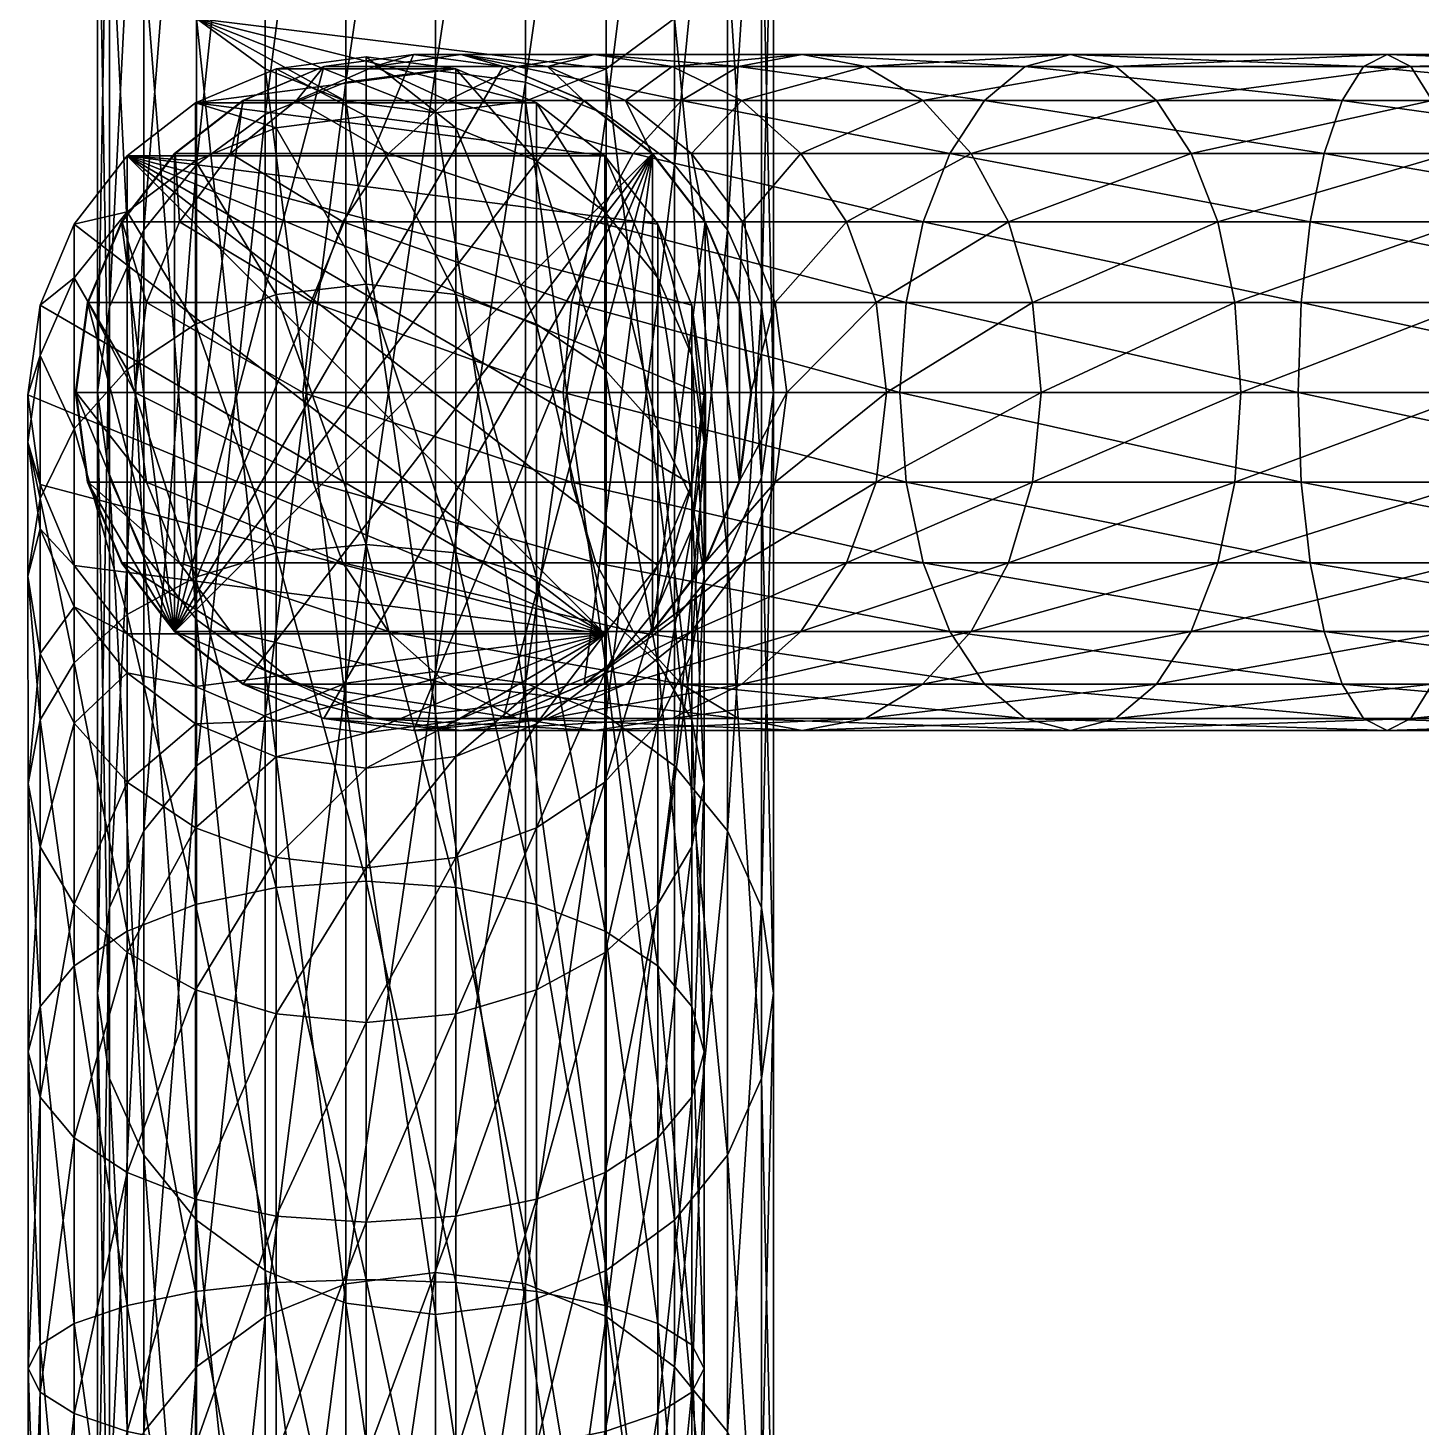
# Model space of a CAD drawing. Extents: x -41.6 to 42.5, y -37.8 to 42.9.
# Drawn here: x -40.77 to -35.52, y 31.1 to 36.38 of the extents above; entities that cross this region are included whole.
import ezdxf

# ---------------------------------------------------------------- set-up
doc = ezdxf.new("R2010")
doc.units = 0
doc.layers.add('VASSCRM', color=2, linetype='CONTINUOUS')

msp = doc.modelspace()

# ---------------------------------------------------------------- meshes
at = {"layer": 'VASSCRM', "color": 0}
mesh = msp.add_polyface(dxfattribs=at)
corners = [(-39.5764, 38.4453), (-39.2378, 38.4887), (-38.8991, 38.4453), (-38.5947, 38.323), (-39.8809, 38.323), (-40.1389, 38.1333), (-38.3366, 38.1333), (-40.3383, 37.8879), (-40.4669, 37.5984), (-40.5125, 37.2763), (-40.4669, 36.9542), (-40.3383, 36.6647), (-40.1389, 36.4192), (-38.1372, 37.8879), (-38.0086, 37.5984), (-37.963, 37.2763), (-38.0086, 36.9542), (-38.1372, 36.6646), (-38.3366, 36.4192), (-38.5947, 36.2296), (-38.8991, 36.1073), (-39.2378, 36.0639), (-39.5764, 36.1073), (-39.8809, 36.2296), (-38.3366, 34.1531), (-38.1372, 34.3985), (-38.0086, 34.6881), (-37.963, 35.0102), (-38.0086, 35.3322), (-38.1372, 35.6218), (-38.3366, 35.8672), (-38.5947, 36.0569), (-38.8991, 36.1792), (-39.2378, 36.2225), (-39.5764, 36.1792), (-39.8809, 36.0569), (-40.1389, 35.8672), (-40.3383, 35.6218), (-40.4669, 35.3322), (-40.5125, 35.0102), (-40.4669, 34.6881), (-40.3383, 34.3985), (-40.1389, 34.1531), (-39.8809, 33.9634), (-39.2378, 33.9564)]
mesh.append_faces([[corners[k] for k in face] for face in [(0, 1, 2), (0, 2, 3), (4, 0, 3), (5, 4, 3), (5, 3, 6), (7, 5, 6), (8, 7, 6), (9, 8, 6), (10, 9, 6), (11, 10, 6), (12, 11, 6), (12, 6, 13), (12, 13, 14), (12, 14, 15), (12, 15, 16), (12, 16, 17), (12, 17, 18), (12, 18, 19), (12, 19, 20), (12, 20, 21), (12, 21, 22), (12, 22, 23), (19, 18, 24), (18, 17, 25), (17, 16, 26), (16, 15, 27), (16, 27, 26), (15, 14, 28), (15, 28, 27), (14, 13, 29), (14, 29, 28), (13, 6, 30), (13, 30, 29), (6, 3, 31), (6, 31, 30), (3, 2, 32), (3, 32, 31), (2, 1, 33), (2, 33, 32), (1, 0, 34), (1, 34, 33), (0, 4, 35), (0, 35, 34), (4, 5, 36), (4, 36, 35), (5, 7, 37), (5, 37, 36), (7, 8, 38), (7, 38, 37), (8, 9, 39), (8, 39, 38), (9, 10, 40), (9, 40, 39), (10, 11, 41), (11, 12, 42), (12, 23, 43), (32, 33, 44)]], dxfattribs={"color": 0})
mesh = msp.add_polyface(dxfattribs=at)
corners = [(-39.2378, 36.0639), (-38.8991, 36.1073), (-38.8991, 33.8411), (-39.2378, 33.7978), (-38.5947, 36.2296), (-38.5947, 33.9635), (-38.3366, 34.1531), (-38.3366, 36.4192), (-38.1372, 34.3985), (-38.1372, 36.6646), (-38.0086, 34.6881), (-40.4669, 36.9542), (-40.3383, 34.3985), (-40.4669, 34.6881), (-40.3383, 36.6647), (-40.1389, 34.1531), (-40.1389, 36.4192), (-39.8809, 33.9634), (-39.8809, 36.2296), (-39.5764, 36.1073), (-39.5764, 33.8412), (-38.8991, 31.575), (-38.5947, 31.6974), (-38.3366, 31.887), (-38.1372, 32.1324), (-38.0086, 32.422), (-37.963, 35.0102), (-37.963, 32.744), (-38.0086, 35.3322), (-38.0086, 33.0661), (-38.1372, 35.6218), (-38.1372, 33.3557), (-38.3366, 35.8672), (-38.3366, 33.6011), (-38.5947, 36.0569), (-38.5947, 33.7907), (-38.8991, 36.1792), (-38.8991, 33.9131), (-39.2378, 33.9564), (-39.2378, 36.2225), (-39.5764, 36.1792), (-39.5764, 33.913), (-39.8809, 36.0569), (-39.8809, 33.7908), (-40.1389, 35.8672), (-40.1389, 33.6011), (-40.3383, 35.6218), (-40.3383, 33.3557), (-40.4669, 35.3322), (-40.4669, 33.0661), (-40.5125, 35.0102), (-40.5125, 32.744), (-40.4669, 32.422), (-40.3383, 32.1324), (-40.1389, 31.887), (-39.8809, 31.6973), (-39.5764, 31.575), (-39.2378, 31.5317), (-38.8991, 31.6469), (-39.2378, 31.6903), (-39.5764, 31.6469), (-39.8809, 31.5246)]
mesh.append_faces([[corners[k] for k in face] for face in [(0, 1, 2), (0, 2, 3), (1, 4, 5), (1, 5, 2), (4, 6, 5), (7, 8, 6), (9, 10, 8), (11, 12, 13), (14, 15, 12), (16, 17, 15), (18, 19, 20), (18, 20, 17), (19, 0, 3), (19, 3, 20), (3, 2, 21), (2, 5, 22), (5, 6, 23), (6, 8, 24), (8, 10, 25), (8, 25, 24), (10, 26, 27), (10, 27, 25), (26, 28, 29), (26, 29, 27), (28, 30, 31), (28, 31, 29), (30, 32, 33), (30, 33, 31), (32, 34, 35), (32, 35, 33), (34, 36, 37), (34, 37, 35), (36, 38, 37), (39, 40, 41), (39, 41, 38), (40, 42, 43), (40, 43, 41), (42, 44, 45), (42, 45, 43), (44, 46, 47), (44, 47, 45), (46, 48, 49), (46, 49, 47), (48, 50, 51), (48, 51, 49), (50, 13, 52), (50, 52, 51), (13, 12, 53), (13, 53, 52), (12, 15, 54), (15, 17, 55), (17, 20, 56), (20, 3, 57), (35, 37, 58), (37, 38, 59), (38, 41, 60), (41, 43, 61)]], dxfattribs={"color": 0})
mesh = msp.add_polyface(dxfattribs=at)
corners = [(-39.1615, 36.2291), (-39.8388, 36.2291), (-40.1432, 36.1005), (-38.599, 35.9011), (-40.4013, 35.9011), (-38.599, 34.0988), (-40.6007, 35.6431), (-40.7293, 35.3386), (-40.7749, 34.9999), (-40.7293, 34.6613), (-40.6007, 34.3568), (-40.4013, 34.0988), (-40.1432, 33.8994), (-40.4013, 33.9519), (-40.6007, 34.2008), (-40.7293, 34.4945), (-40.7749, 34.8212), (-40.7293, 35.1479), (-40.6007, 35.4416), (-40.4013, 35.6905), (-40.1432, 35.8828), (-39.8388, 36.0069), (-39.5001, 36.2747), (-39.5001, 36.0508), (-40.6007, 33.7615), (-40.7293, 34.0244), (-40.7749, 34.3167), (-40.7293, 34.6091), (-40.6007, 34.872), (-40.4013, 35.0948), (-40.1432, 35.267), (-39.8388, 35.378), (-39.5001, 35.4174), (-40.7748, 33.5345), (-40.7292, 33.774), (-40.6007, 33.9893), (-40.4012, 34.1718), (-40.1432, 34.3128), (-39.8387, 34.4037), (-39.5001, 34.4359)]
mesh.append_faces([[corners[k] for k in face] for face in [(0, 1, 2), (3, 2, 4), (5, 4, 6), (5, 6, 7), (5, 7, 8), (5, 8, 9), (5, 9, 10), (5, 10, 11), (5, 11, 12), (12, 11, 13), (11, 10, 14), (11, 14, 13), (10, 9, 15), (10, 15, 14), (9, 8, 16), (9, 16, 15), (8, 7, 17), (8, 17, 16), (7, 6, 18), (7, 18, 17), (6, 4, 19), (6, 19, 18), (4, 2, 20), (4, 20, 19), (2, 1, 21), (2, 21, 20), (1, 22, 23), (1, 23, 21), (13, 14, 24), (14, 15, 25), (14, 25, 24), (15, 16, 26), (15, 26, 25), (16, 17, 27), (16, 27, 26), (17, 18, 28), (17, 28, 27), (18, 19, 29), (18, 29, 28), (19, 20, 30), (19, 30, 29), (20, 21, 31), (20, 31, 30), (21, 23, 32), (21, 32, 31), (25, 26, 33), (26, 27, 34), (27, 28, 35), (27, 35, 34), (28, 29, 36), (28, 36, 35), (29, 30, 37), (29, 37, 36), (30, 31, 38), (30, 38, 37), (31, 32, 39), (31, 39, 38)]], dxfattribs={"color": 0})
mesh = msp.add_polyface(dxfattribs=at)
corners = [(-39.1615, 36.2291), (-39.5001, 36.2747), (-39.8388, 36.2291), (-38.857, 36.1005), (-40.1432, 36.1005), (-38.599, 35.9011), (-38.3995, 35.643), (-40.4013, 35.9011), (-38.271, 35.3386), (-38.2254, 34.9999), (-38.2709, 34.6613), (-38.3996, 34.3568), (-38.599, 34.0988), (-38.2709, 34.4945), (-38.2254, 34.8212), (-38.3996, 34.2008), (-38.599, 33.9519), (-39.1615, 36.0069), (-39.5001, 36.0508), (-38.857, 35.8828), (-38.599, 35.6905), (-38.3995, 35.4415), (-38.271, 35.1479), (-38.2709, 34.0244), (-38.2254, 34.3167), (-38.3996, 33.7615), (-39.1615, 35.378), (-39.5001, 35.4174), (-38.857, 35.267), (-38.599, 35.0948), (-38.3995, 34.872), (-38.271, 34.6092), (-39.1614, 34.4037), (-39.5001, 34.4359), (-38.857, 34.3128), (-38.5989, 34.1718), (-38.3995, 33.9893), (-38.2709, 33.774), (-38.2253, 33.5346), (-39.8387, 34.4037), (-39.5001, 33.1656), (-39.1614, 33.1426)]
mesh.append_faces([[corners[k] for k in face] for face in [(0, 1, 2), (3, 0, 4), (5, 3, 4), (6, 5, 7), (8, 6, 7), (9, 8, 7), (10, 9, 7), (11, 10, 7), (12, 11, 7), (9, 10, 13), (9, 13, 14), (10, 11, 15), (10, 15, 13), (11, 12, 16), (11, 16, 15), (1, 0, 17), (1, 17, 18), (0, 3, 19), (0, 19, 17), (3, 5, 20), (3, 20, 19), (5, 6, 21), (5, 21, 20), (6, 8, 22), (6, 22, 21), (8, 9, 14), (8, 14, 22), (14, 13, 23), (14, 23, 24), (13, 15, 25), (13, 25, 23), (18, 17, 26), (18, 26, 27), (17, 19, 28), (17, 28, 26), (19, 20, 29), (19, 29, 28), (20, 21, 30), (20, 30, 29), (21, 22, 31), (21, 31, 30), (22, 14, 24), (22, 24, 31), (27, 26, 32), (27, 32, 33), (26, 28, 34), (26, 34, 32), (28, 29, 35), (28, 35, 34), (29, 30, 36), (29, 36, 35), (30, 31, 37), (30, 37, 36), (31, 24, 38), (31, 38, 37), (39, 33, 40), (33, 32, 41)]], dxfattribs={"color": 0})
mesh = msp.add_polyface(dxfattribs=at)
corners = [(-38.7571, 35.009), (-39.6992, 35.3477), (-39.7385, 35.009), (-38.7249, 35.3477), (-39.5881, 35.6521), (-38.6339, 35.6521), (-39.416, 35.9102), (-40.3281, 35.3477), (-40.204, 35.6521), (-40.0116, 35.9102), (-39.1932, 36.1096), (-39.7627, 36.1096), (-38.9303, 36.2382), (-39.469, 36.2382), (-39.1423, 36.2838), (-39.9628, 36.1096), (-39.659, 36.2382), (-39.3211, 36.2838), (-38.9832, 36.2382), (-39.6598, 36.2382), (-39.9642, 36.1096), (-39.3211, 36.2838), (-38.9825, 36.2382), (-39.6598, 36.2382), (-39.9642, 36.1096), (-39.3211, 36.2838), (-38.9825, 36.2382), (-39.6598, 36.2382), (-39.9642, 36.1096), (-39.3211, 36.2838), (-38.9825, 36.2382), (-39.6598, 36.2382), (-39.9642, 36.1096), (-39.3211, 36.2838), (-38.9825, 36.2382), (-39.6598, 36.2382), (-39.9642, 36.1096), (-39.3211, 36.2838), (-38.9825, 36.2382), (-39.6598, 36.2382), (-39.9642, 36.1096), (-39.3211, 36.2838), (-38.9825, 36.2382), (-38.678, 36.1096), (-38.42, 35.9102), (-40.2223, 34.1078)]
mesh.append_faces([[corners[k] for k in face] for face in [(0, 1, 2), (3, 4, 1), (5, 6, 4), (2, 1, 7), (1, 4, 8), (4, 6, 9), (4, 9, 8), (6, 10, 11), (6, 11, 9), (10, 12, 13), (10, 13, 11), (12, 14, 13), (9, 11, 15), (11, 13, 16), (11, 16, 15), (13, 14, 17), (13, 17, 16), (14, 18, 17), (15, 16, 19), (15, 19, 20), (16, 17, 21), (16, 21, 19), (17, 18, 22), (17, 22, 21), (20, 19, 23), (20, 23, 24), (19, 21, 25), (19, 25, 23), (21, 22, 26), (21, 26, 25), (24, 23, 27), (24, 27, 28), (23, 25, 29), (23, 29, 27), (25, 26, 30), (25, 30, 29), (28, 27, 31), (28, 31, 32), (27, 29, 33), (27, 33, 31), (29, 30, 34), (29, 34, 33), (32, 31, 35), (32, 35, 36), (31, 33, 37), (31, 37, 35), (33, 34, 38), (33, 38, 37), (36, 35, 39), (36, 39, 40), (35, 37, 41), (35, 41, 39), (37, 38, 42), (37, 42, 41), (43, 44, 45), (42, 43, 45), (41, 42, 45), (39, 41, 45), (40, 39, 45)]], dxfattribs={"color": 0})
mesh = msp.add_polyface(dxfattribs=at)
corners = [(-37.4867, 35.009), (-38.7249, 35.3477), (-38.7571, 35.009), (-39.6992, 35.3477), (-38.6339, 35.6521), (-39.5881, 35.6521), (-38.4929, 35.9102), (-39.416, 35.9102), (-38.3105, 36.1096), (-39.1932, 36.1096), (-38.0952, 36.2382), (-38.9303, 36.2382), (-38.6379, 36.2838), (-37.8557, 36.2838), (-38.3455, 36.2382), (-39.1423, 36.2838), (-38.8156, 36.2382), (-38.0826, 36.1096), (-38.5219, 36.1096), (-38.273, 35.9102), (-38.9832, 36.2382), (-38.6794, 36.1096), (-38.422, 35.9102), (-38.223, 35.6521), (-38.678, 36.1096), (-38.9825, 36.2382), (-38.42, 35.9102), (-38.2206, 35.6521), (-38.678, 36.1096), (-38.9825, 36.2382), (-38.42, 35.9102), (-38.2206, 35.6521), (-38.678, 36.1096), (-38.9825, 36.2382), (-38.42, 35.9102), (-38.2206, 35.6521), (-38.678, 36.1096), (-38.9825, 36.2382), (-38.42, 35.9102), (-38.2206, 35.6521), (-38.678, 36.1096), (-38.9825, 36.2382), (-38.42, 35.9102), (-38.2206, 35.6521), (-38.678, 36.1096), (-38.9825, 36.2382), (-38.42, 35.9102), (-38.2206, 35.6521), (-38.42, 34.1078)]
mesh.append_faces([[corners[k] for k in face] for face in [(0, 1, 2), (2, 1, 3), (1, 4, 5), (4, 6, 7), (6, 8, 9), (6, 9, 7), (8, 10, 11), (8, 11, 9), (10, 12, 11), (13, 14, 12), (11, 12, 15), (12, 14, 16), (12, 16, 15), (14, 17, 18), (14, 18, 16), (17, 19, 18), (15, 16, 20), (16, 18, 21), (16, 21, 20), (18, 19, 22), (18, 22, 21), (19, 23, 22), (20, 21, 24), (20, 24, 25), (21, 22, 26), (21, 26, 24), (22, 23, 27), (22, 27, 26), (25, 24, 28), (25, 28, 29), (24, 26, 30), (24, 30, 28), (26, 27, 31), (26, 31, 30), (29, 28, 32), (29, 32, 33), (28, 30, 34), (28, 34, 32), (30, 31, 35), (30, 35, 34), (33, 32, 36), (33, 36, 37), (32, 34, 38), (32, 38, 36), (34, 35, 39), (34, 39, 38), (37, 36, 40), (37, 40, 41), (36, 38, 42), (36, 42, 40), (38, 39, 43), (38, 43, 42), (41, 40, 44), (41, 44, 45), (40, 42, 46), (40, 46, 44), (42, 43, 47), (42, 47, 46), (46, 47, 48)]], dxfattribs={"color": 0})
mesh = msp.add_polyface(dxfattribs=at)
corners = [(-37.4867, 35.009), (-37.4637, 35.3477), (-38.7249, 35.3477), (-37.3989, 35.6521), (-38.6339, 35.6521), (-37.2982, 35.9102), (-38.4929, 35.9102), (-37.1681, 36.1096), (-38.3105, 36.1096), (-37.0145, 36.2382), (-38.0952, 36.2382), (-37.8557, 36.2838), (-36.8436, 36.2838), (-37.6162, 36.2382), (-38.6379, 36.2838), (-38.3455, 36.2382), (-37.4009, 36.1096), (-38.0826, 36.1096), (-37.2185, 35.9102), (-37.8598, 35.9102), (-37.6877, 35.6521), (-37.0775, 35.6521), (-37.5766, 35.3477), (-36.9865, 35.3477), (-37.5373, 35.009), (-38.273, 35.9102), (-38.0807, 35.6521), (-37.9566, 35.3477), (-37.9127, 35.009), (-38.223, 35.6521), (-38.0947, 35.3477), (-38.0492, 35.009), (-38.0919, 35.3477), (-38.2206, 35.6521), (-38.0464, 35.009), (-38.0919, 35.3477), (-38.2206, 35.6521), (-38.0464, 35.009), (-38.0919, 35.3477), (-38.2206, 35.6521), (-38.0464, 35.009), (-38.0919, 35.3477), (-38.2206, 35.6521), (-38.0464, 35.009), (-38.0919, 35.3477), (-38.2206, 35.6521), (-38.0464, 35.009), (-38.0919, 35.3477), (-38.2206, 35.6521), (-38.0464, 35.009), (-38.0919, 34.6703), (-38.2205, 34.3659)]
mesh.append_faces([[corners[k] for k in face] for face in [(0, 1, 2), (1, 3, 4), (1, 4, 2), (3, 5, 6), (3, 6, 4), (5, 7, 8), (5, 8, 6), (7, 9, 10), (7, 10, 8), (9, 11, 10), (12, 13, 11), (10, 11, 14), (11, 13, 15), (13, 16, 17), (13, 17, 15), (16, 18, 19), (16, 19, 17), (18, 20, 19), (21, 22, 20), (23, 24, 22), (17, 19, 25), (19, 20, 26), (19, 26, 25), (20, 22, 27), (20, 27, 26), (22, 24, 28), (22, 28, 27), (25, 26, 29), (26, 27, 30), (26, 30, 29), (27, 28, 31), (27, 31, 30), (29, 30, 32), (29, 32, 33), (30, 31, 34), (30, 34, 32), (33, 32, 35), (33, 35, 36), (32, 34, 37), (32, 37, 35), (36, 35, 38), (36, 38, 39), (35, 37, 40), (35, 40, 38), (39, 38, 41), (39, 41, 42), (38, 40, 43), (38, 43, 41), (42, 41, 44), (42, 44, 45), (41, 43, 46), (41, 46, 44), (45, 44, 47), (45, 47, 48), (44, 46, 49), (44, 49, 47), (46, 50, 49), (47, 49, 50), (48, 47, 50), (48, 50, 51)]], dxfattribs={"color": 0})
mesh = msp.add_polyface(dxfattribs=at)
corners = [(-35.6494, 33.7343), (-35.7387, 33.7798), (-37.0145, 33.7798), (-36.8436, 33.7343), (-35.8189, 33.9084), (-37.1681, 33.9084), (-35.8869, 34.1078), (-37.2982, 34.1078), (-35.9395, 34.3659), (-37.3989, 34.3659), (-35.9734, 34.6703), (-37.4637, 34.6703), (-35.9854, 35.009), (-37.4867, 35.009), (-35.9734, 35.3477), (-37.4637, 35.3477), (-35.9395, 35.6521), (-37.3989, 35.6521), (-35.8869, 35.9102), (-37.2982, 35.9102), (-35.8189, 36.1096), (-37.1681, 36.1096), (-35.7387, 36.2382), (-37.0145, 36.2382), (-35.6494, 36.2838), (-36.8436, 36.2838), (-36.6728, 36.2382), (-35.5602, 36.2382), (-36.5191, 36.1096), (-35.4799, 36.1096), (-36.389, 35.9102), (-35.4119, 34.1078), (-36.5192, 33.9084), (-36.389, 34.1078), (-35.4799, 33.9084), (-36.6727, 33.7798), (-35.5602, 33.7798), (-38.0952, 33.7798), (-37.8557, 36.2838), (-37.6162, 36.2382), (-37.4009, 36.1096), (-37.2185, 35.9102), (-36.2884, 35.6521), (-37.0775, 35.6521), (-36.2235, 35.3477), (-36.9865, 35.3477), (-36.2005, 35.009), (-36.9543, 35.009), (-36.2235, 34.6703), (-36.9865, 34.6703), (-36.2884, 34.3659), (-37.0775, 34.3659), (-37.2185, 34.1078), (-37.401, 33.9084), (-37.6162, 33.7798), (-37.8557, 33.7343), (-37.6877, 35.6521), (-37.5766, 35.3477), (-37.5373, 35.009), (-37.5767, 34.6703), (-37.6877, 34.3659)]
mesh.append_faces([[corners[k] for k in face] for face in [(0, 1, 2), (0, 2, 3), (1, 4, 5), (1, 5, 2), (4, 6, 7), (4, 7, 5), (6, 8, 9), (6, 9, 7), (8, 10, 11), (8, 11, 9), (10, 12, 13), (10, 13, 11), (12, 14, 15), (12, 15, 13), (14, 16, 17), (14, 17, 15), (16, 18, 19), (16, 19, 17), (18, 20, 21), (18, 21, 19), (20, 22, 23), (20, 23, 21), (22, 24, 25), (22, 25, 23), (24, 26, 25), (27, 28, 26), (29, 30, 28), (31, 32, 33), (34, 35, 32), (36, 3, 35), (3, 2, 37), (23, 25, 38), (25, 26, 39), (26, 28, 40), (26, 40, 39), (28, 30, 41), (28, 41, 40), (30, 42, 43), (30, 43, 41), (42, 44, 45), (42, 45, 43), (44, 46, 47), (44, 47, 45), (46, 48, 49), (46, 49, 47), (48, 50, 51), (48, 51, 49), (50, 33, 52), (50, 52, 51), (33, 32, 53), (33, 53, 52), (32, 35, 54), (32, 54, 53), (35, 3, 55), (41, 43, 56), (43, 45, 57), (45, 47, 58), (47, 49, 59), (49, 51, 60)]], dxfattribs={"color": 0})
mesh = msp.add_polyface(dxfattribs=at)
corners = [(-34.3211, 33.7343), (-34.3437, 33.7798), (-35.7387, 33.7798), (-35.6494, 33.7343), (-34.3641, 33.9084), (-35.8189, 33.9084), (-34.3813, 34.1078), (-35.8869, 34.1078), (-34.3947, 34.3659), (-35.9395, 34.3659), (-34.4032, 34.6703), (-35.9734, 34.6703), (-34.4063, 35.009), (-35.9854, 35.009), (-34.4032, 35.3477), (-35.9734, 35.3477), (-34.3946, 35.6521), (-35.9395, 35.6521), (-34.3813, 35.9102), (-35.8869, 35.9102), (-34.3641, 36.1096), (-35.8189, 36.1096), (-34.3437, 36.2382), (-35.7387, 36.2382), (-34.3211, 36.2838), (-35.6494, 36.2838), (-34.2984, 36.2382), (-35.5602, 36.2382), (-34.2781, 36.1096), (-35.4799, 36.1096), (-35.4119, 35.9102), (-34.2608, 35.9102), (-35.3593, 35.6521), (-34.2475, 35.6521), (-35.3254, 35.3477), (-34.2389, 35.3477), (-35.3134, 35.009), (-34.2359, 35.009), (-35.3254, 34.6703), (-34.2389, 34.6703), (-35.3593, 34.3659), (-34.2475, 34.3659), (-35.4119, 34.1078), (-34.2608, 34.1078), (-34.2781, 33.9084), (-35.4799, 33.9084), (-34.2984, 33.7798), (-35.5602, 33.7798), (-36.6728, 36.2382), (-36.5191, 36.1096), (-36.389, 35.9102), (-36.2884, 35.6521), (-36.2235, 35.3477), (-36.2005, 35.009), (-36.2235, 34.6703), (-36.2884, 34.3659), (-36.389, 34.1078), (-36.5192, 33.9084), (-36.6727, 33.7798), (-36.8436, 33.7343)]
mesh.append_faces([[corners[k] for k in face] for face in [(0, 1, 2), (0, 2, 3), (1, 4, 5), (1, 5, 2), (4, 6, 7), (4, 7, 5), (6, 8, 9), (6, 9, 7), (8, 10, 11), (8, 11, 9), (10, 12, 13), (10, 13, 11), (12, 14, 15), (12, 15, 13), (14, 16, 17), (14, 17, 15), (16, 18, 19), (16, 19, 17), (18, 20, 21), (18, 21, 19), (20, 22, 23), (20, 23, 21), (22, 24, 25), (22, 25, 23), (24, 26, 27), (24, 27, 25), (26, 28, 29), (26, 29, 27), (28, 30, 29), (31, 32, 30), (33, 34, 32), (35, 36, 34), (37, 38, 36), (39, 40, 38), (41, 42, 40), (43, 44, 45), (43, 45, 42), (44, 46, 47), (44, 47, 45), (46, 0, 3), (46, 3, 47), (25, 27, 48), (27, 29, 49), (29, 30, 50), (30, 32, 51), (30, 51, 50), (32, 34, 52), (32, 52, 51), (34, 36, 53), (34, 53, 52), (36, 38, 54), (36, 54, 53), (38, 40, 55), (38, 55, 54), (40, 42, 56), (40, 56, 55), (42, 45, 57), (45, 47, 58), (47, 3, 59)]], dxfattribs={"color": 0})
mesh = msp.add_polyface(dxfattribs=at)
corners = [(-39.7385, 35.009), (-40.3281, 35.3477), (-40.372, 35.009), (-39.6992, 35.3477), (-40.204, 35.6521), (-40.5475, 35.3477), (-40.593, 35.009), (-40.4192, 35.6521), (-40.0116, 35.9102), (-40.2202, 35.9102), (-39.9628, 36.1096), (-40.5503, 35.3477), (-40.5959, 35.009), (-40.4217, 35.6521), (-40.2223, 35.9102), (-39.9642, 36.1096), (-40.5503, 35.3477), (-40.5959, 35.009), (-40.4217, 35.6521), (-40.2223, 35.9102), (-39.9642, 36.1096), (-40.5503, 35.3477), (-40.5959, 35.009), (-40.4217, 35.6521), (-40.2223, 35.9102), (-39.9642, 36.1096), (-40.5503, 35.3477), (-40.5959, 35.009), (-40.4217, 35.6521), (-40.2223, 35.9102), (-39.9642, 36.1096), (-40.5503, 35.3477), (-40.5959, 35.009), (-40.4217, 35.6521), (-40.2223, 35.9102), (-39.9642, 36.1096), (-40.5503, 35.3477), (-40.5959, 35.009), (-40.4217, 35.6521), (-40.2223, 35.9102), (-39.9642, 36.1096), (-40.2223, 34.1078)]
mesh.append_faces([[corners[k] for k in face] for face in [(0, 1, 2), (3, 4, 1), (2, 1, 5), (2, 5, 6), (1, 4, 7), (1, 7, 5), (4, 8, 9), (4, 9, 7), (8, 10, 9), (6, 5, 11), (6, 11, 12), (5, 7, 13), (5, 13, 11), (7, 9, 14), (7, 14, 13), (9, 10, 15), (9, 15, 14), (12, 11, 16), (12, 16, 17), (11, 13, 18), (11, 18, 16), (13, 14, 19), (13, 19, 18), (14, 15, 20), (14, 20, 19), (17, 16, 21), (17, 21, 22), (16, 18, 23), (16, 23, 21), (18, 19, 24), (18, 24, 23), (19, 20, 25), (19, 25, 24), (22, 21, 26), (22, 26, 27), (21, 23, 28), (21, 28, 26), (23, 24, 29), (23, 29, 28), (24, 25, 30), (24, 30, 29), (27, 26, 31), (27, 31, 32), (26, 28, 33), (26, 33, 31), (28, 29, 34), (28, 34, 33), (29, 30, 35), (29, 35, 34), (32, 31, 36), (32, 36, 37), (31, 33, 38), (31, 38, 36), (33, 34, 39), (33, 39, 38), (34, 35, 40), (34, 40, 39), (39, 40, 41), (38, 39, 41)]], dxfattribs={"color": 0})
mesh = msp.add_polyface(dxfattribs=at)
corners = [(-38.4929, 34.1078), (-39.5882, 34.3659), (-39.416, 34.1078), (-38.6339, 34.3659), (-39.6992, 34.6703), (-38.7249, 34.6703), (-39.7385, 35.009), (-38.6379, 33.7343), (-39.469, 33.7798), (-39.1423, 33.7343), (-38.9303, 33.7798), (-39.1931, 33.9084), (-39.7627, 33.9084), (-40.0116, 34.1078), (-40.204, 34.3659), (-40.328, 34.6703), (-40.372, 35.009), (-39.659, 33.7798), (-39.3211, 33.7343), (-39.9628, 33.9084), (-40.2202, 34.1078), (-38.8156, 33.7798), (-39.6598, 33.7798), (-39.3211, 33.7343), (-39.9642, 33.9084), (-38.9832, 33.7798), (-38.9824, 33.7798), (-39.6598, 33.7798), (-39.3211, 33.7343), (-39.9642, 33.9084), (-38.9824, 33.7798), (-39.6598, 33.7798), (-39.3211, 33.7343), (-39.9642, 33.9084), (-38.9824, 33.7798), (-39.6598, 33.7798), (-39.3211, 33.7343), (-39.9642, 33.9084), (-38.9824, 33.7798), (-39.6598, 33.7798), (-39.3211, 33.7343), (-39.9642, 33.9084), (-38.9824, 33.7798), (-39.6598, 33.7798), (-39.3211, 33.7343), (-39.9642, 33.9084), (-38.9824, 33.7798), (-38.42, 35.9102), (-40.2223, 34.1078)]
mesh.append_faces([[corners[k] for k in face] for face in [(0, 1, 2), (3, 4, 1), (5, 6, 4), (7, 8, 9), (10, 11, 12), (10, 12, 8), (11, 2, 13), (11, 13, 12), (2, 1, 14), (2, 14, 13), (1, 4, 15), (1, 15, 14), (4, 6, 16), (9, 8, 17), (9, 17, 18), (8, 12, 19), (8, 19, 17), (12, 13, 20), (12, 20, 19), (21, 9, 18), (18, 17, 22), (18, 22, 23), (17, 19, 24), (17, 24, 22), (25, 18, 23), (25, 23, 26), (23, 22, 27), (23, 27, 28), (22, 24, 29), (22, 29, 27), (26, 23, 28), (26, 28, 30), (28, 27, 31), (28, 31, 32), (27, 29, 33), (27, 33, 31), (30, 28, 32), (30, 32, 34), (32, 31, 35), (32, 35, 36), (31, 33, 37), (31, 37, 35), (34, 32, 36), (34, 36, 38), (36, 35, 39), (36, 39, 40), (35, 37, 41), (35, 41, 39), (38, 36, 40), (38, 40, 42), (40, 39, 43), (40, 43, 44), (39, 41, 45), (39, 45, 43), (42, 40, 44), (42, 44, 46), (47, 44, 43), (47, 43, 45), (47, 45, 48)]], dxfattribs={"color": 0})
mesh = msp.add_polyface(dxfattribs=at)
corners = [(-37.4637, 34.6703), (-38.7571, 35.009), (-38.7249, 34.6703), (-37.8557, 33.7343), (-38.0952, 33.7798), (-38.9303, 33.7798), (-38.6379, 33.7343), (-38.3105, 33.9084), (-39.1931, 33.9084), (-38.4929, 34.1078), (-39.416, 34.1078), (-38.6339, 34.3659), (-39.5882, 34.3659), (-39.6992, 34.6703), (-39.7385, 35.009), (-39.469, 33.7798), (-38.0826, 33.9084), (-38.3455, 33.7798), (-38.8156, 33.7798), (-38.522, 33.9084), (-39.1423, 33.7343), (-38.273, 34.1078), (-38.6794, 33.9084), (-38.422, 34.1078), (-38.9832, 33.7798), (-39.3211, 33.7343), (-38.223, 34.3659), (-38.42, 34.1078), (-38.2205, 34.3659), (-38.678, 33.9084), (-38.9824, 33.7798), (-38.42, 34.1078), (-38.2205, 34.3659), (-38.678, 33.9084), (-38.9824, 33.7798), (-38.42, 34.1078), (-38.2205, 34.3659), (-38.678, 33.9084), (-38.9824, 33.7798), (-38.42, 34.1078), (-38.2205, 34.3659), (-38.678, 33.9084), (-38.9824, 33.7798), (-38.42, 34.1078), (-38.2205, 34.3659), (-38.678, 33.9084), (-38.9824, 33.7798), (-38.42, 34.1078), (-38.678, 33.9084), (-38.9824, 33.7798), (-38.2206, 35.6521), (-38.2205, 34.3659), (-38.42, 35.9102), (-39.3211, 33.7343)]
mesh.append_faces([[corners[k] for k in face] for face in [(0, 1, 2), (3, 4, 5), (3, 5, 6), (4, 7, 8), (4, 8, 5), (7, 9, 10), (7, 10, 8), (9, 11, 12), (11, 2, 13), (2, 1, 14), (6, 5, 15), (16, 17, 18), (16, 18, 19), (17, 6, 20), (17, 20, 18), (21, 19, 22), (21, 22, 23), (19, 18, 24), (19, 24, 22), (18, 25, 24), (26, 23, 27), (26, 27, 28), (23, 22, 29), (23, 29, 27), (22, 24, 30), (22, 30, 29), (28, 27, 31), (28, 31, 32), (27, 29, 33), (27, 33, 31), (29, 30, 34), (29, 34, 33), (32, 31, 35), (32, 35, 36), (31, 33, 37), (31, 37, 35), (33, 34, 38), (33, 38, 37), (36, 35, 39), (36, 39, 40), (35, 37, 41), (35, 41, 39), (37, 38, 42), (37, 42, 41), (40, 39, 43), (40, 43, 44), (39, 41, 45), (39, 45, 43), (41, 42, 46), (41, 46, 45), (44, 43, 47), (43, 45, 48), (43, 48, 47), (45, 46, 49), (45, 49, 48), (50, 51, 47), (52, 47, 48), (52, 48, 49), (52, 49, 53)]], dxfattribs={"color": 0})
mesh = msp.add_polyface(dxfattribs=at)
corners = [(-39.6992, 34.6703), (-40.372, 35.009), (-40.328, 34.6703), (-40.0116, 34.1078), (-40.204, 34.3659), (-40.4192, 34.3659), (-40.2202, 34.1078), (-40.5475, 34.6703), (-40.593, 35.009), (-39.9628, 33.9084), (-40.2223, 34.1078), (-39.9642, 33.9084), (-40.4217, 34.3659), (-40.5503, 34.6703), (-40.5959, 35.009), (-40.2223, 34.1078), (-39.9642, 33.9084), (-40.4217, 34.3659), (-40.5503, 34.6703), (-40.5959, 35.009), (-40.2223, 34.1078), (-39.9642, 33.9084), (-40.4217, 34.3659), (-40.5503, 34.6703), (-40.5959, 35.009), (-40.2223, 34.1078), (-39.9642, 33.9084), (-40.4217, 34.3659), (-40.5503, 34.6703), (-40.5959, 35.009), (-40.2223, 34.1078), (-39.9642, 33.9084), (-40.4217, 34.3659), (-40.5503, 34.6703), (-40.5959, 35.009), (-40.2223, 34.1078), (-39.9642, 33.9084), (-40.4217, 34.3659), (-40.5503, 34.6703), (-40.5959, 35.009), (-40.5503, 35.3477), (-40.4217, 35.6521)]
mesh.append_faces([[corners[k] for k in face] for face in [(0, 1, 2), (3, 4, 5), (3, 5, 6), (4, 2, 7), (4, 7, 5), (2, 1, 8), (2, 8, 7), (9, 6, 10), (9, 10, 11), (6, 5, 12), (6, 12, 10), (5, 7, 13), (5, 13, 12), (7, 8, 14), (7, 14, 13), (11, 10, 15), (11, 15, 16), (10, 12, 17), (10, 17, 15), (12, 13, 18), (12, 18, 17), (13, 14, 19), (13, 19, 18), (16, 15, 20), (16, 20, 21), (15, 17, 22), (15, 22, 20), (17, 18, 23), (17, 23, 22), (18, 19, 24), (18, 24, 23), (21, 20, 25), (21, 25, 26), (20, 22, 27), (20, 27, 25), (22, 23, 28), (22, 28, 27), (23, 24, 29), (23, 29, 28), (26, 25, 30), (26, 30, 31), (25, 27, 32), (25, 32, 30), (27, 28, 33), (27, 33, 32), (28, 29, 34), (28, 34, 33), (31, 30, 35), (31, 35, 36), (30, 32, 37), (30, 37, 35), (32, 33, 38), (32, 38, 37), (33, 34, 39), (33, 39, 38), (40, 41, 35), (39, 40, 35), (38, 39, 35), (37, 38, 35)]], dxfattribs={"color": 0})
mesh = msp.add_polyface(dxfattribs=at)
corners = [(-36.8436, 33.7343), (-38.0952, 33.7798), (-37.8557, 33.7343), (-37.0145, 33.7798), (-37.1681, 33.9084), (-38.3105, 33.9084), (-37.2982, 34.1078), (-38.4929, 34.1078), (-37.3989, 34.3659), (-38.6339, 34.3659), (-37.4637, 34.6703), (-38.7249, 34.6703), (-37.4867, 35.009), (-38.7571, 35.009), (-36.6727, 33.7798), (-37.6162, 33.7798), (-36.9543, 35.009), (-37.5767, 34.6703), (-37.5373, 35.009), (-36.9865, 34.6703), (-37.6877, 34.3659), (-37.0775, 34.3659), (-37.2185, 34.1078), (-37.8598, 34.1078), (-37.401, 33.9084), (-38.0826, 33.9084), (-38.3455, 33.7798), (-38.6379, 33.7343), (-37.9566, 34.6703), (-37.9127, 35.009), (-38.0807, 34.3659), (-38.273, 34.1078), (-38.522, 33.9084), (-38.0947, 34.6703), (-38.0492, 35.009), (-38.223, 34.3659), (-38.422, 34.1078), (-38.0919, 34.6703), (-38.0464, 35.009), (-38.2205, 34.3659), (-38.0919, 34.6703), (-38.0464, 35.009), (-38.2205, 34.3659), (-38.0919, 34.6703), (-38.0464, 35.009), (-38.2205, 34.3659), (-38.0919, 34.6703), (-38.0464, 35.009), (-38.2205, 34.3659), (-38.0919, 34.6703), (-38.0464, 35.009), (-38.2205, 34.3659), (-38.0919, 34.6703), (-38.2205, 34.3659), (-38.42, 34.1078)]
mesh.append_faces([[corners[k] for k in face] for face in [(0, 1, 2), (3, 4, 5), (3, 5, 1), (4, 6, 7), (4, 7, 5), (6, 8, 9), (6, 9, 7), (8, 10, 11), (8, 11, 9), (10, 12, 13), (14, 2, 15), (16, 17, 18), (19, 20, 17), (21, 22, 23), (21, 23, 20), (22, 24, 25), (22, 25, 23), (24, 15, 26), (24, 26, 25), (15, 2, 27), (15, 27, 26), (18, 17, 28), (18, 28, 29), (17, 20, 30), (17, 30, 28), (20, 23, 31), (20, 31, 30), (23, 25, 32), (23, 32, 31), (29, 28, 33), (29, 33, 34), (28, 30, 35), (28, 35, 33), (30, 31, 36), (30, 36, 35), (34, 33, 37), (34, 37, 38), (33, 35, 39), (33, 39, 37), (38, 37, 40), (38, 40, 41), (37, 39, 42), (37, 42, 40), (41, 40, 43), (41, 43, 44), (40, 42, 45), (40, 45, 43), (44, 43, 46), (44, 46, 47), (43, 45, 48), (43, 48, 46), (47, 46, 49), (47, 49, 50), (46, 48, 51), (46, 51, 49), (50, 49, 52), (49, 51, 53), (49, 53, 52), (51, 54, 53)]], dxfattribs={"color": 0})
mesh = msp.add_polyface(dxfattribs=at)
corners = [(-38.599, 34.0988), (-39.8388, 33.7708), (-39.5001, 33.7252), (-39.1615, 33.7708), (-38.857, 33.8994), (-38.857, 33.7595), (-38.599, 33.9519), (-39.1615, 33.6355), (-39.5001, 33.5915), (-38.3996, 34.2008), (-38.599, 33.5387), (-38.3996, 33.7615), (-38.857, 33.3665), (-39.1615, 33.2555), (-39.5001, 33.2161), (-38.2254, 34.3167), (-38.2709, 34.0244), (-38.2709, 33.2951), (-38.2253, 33.5346), (-38.3995, 33.0798), (-38.5989, 32.8973), (-38.857, 32.7563), (-39.1614, 32.6654), (-39.5001, 32.6332), (-38.2709, 32.3516), (-38.2253, 32.5225), (-38.3995, 32.198), (-38.5989, 32.0678), (-38.8569, 31.9672), (-39.1614, 31.9023), (-39.5001, 31.8794), (-39.5001, 34.4359), (-39.1614, 33.1426), (-39.5001, 33.1656), (-39.1614, 34.4037), (-38.857, 34.3128), (-38.857, 33.0777), (-38.5989, 34.1718), (-38.5989, 32.9771), (-38.3995, 33.9893), (-38.3995, 32.8469), (-38.2709, 33.774), (-38.2709, 32.6933), (-39.1614, 31.6523), (-39.5, 31.6643), (-38.857, 31.6184), (-38.5989, 31.5658), (-38.3995, 31.4978), (-38.2709, 31.4175), (-38.2253, 31.3283)]
mesh.append_faces([[corners[k] for k in face] for face in [(0, 1, 2), (0, 2, 3), (0, 3, 4), (0, 4, 5), (0, 5, 6), (4, 3, 7), (4, 7, 5), (3, 8, 7), (9, 6, 10), (9, 10, 11), (6, 5, 12), (6, 12, 10), (5, 7, 13), (5, 13, 12), (7, 14, 13), (15, 16, 17), (15, 17, 18), (16, 11, 19), (16, 19, 17), (11, 10, 20), (11, 20, 19), (10, 12, 21), (10, 21, 20), (12, 13, 22), (12, 22, 21), (13, 14, 23), (13, 23, 22), (18, 17, 24), (18, 24, 25), (17, 19, 26), (17, 26, 24), (19, 20, 27), (19, 27, 26), (20, 21, 28), (20, 28, 27), (21, 22, 29), (21, 29, 28), (22, 23, 30), (22, 30, 29), (31, 32, 33), (34, 35, 36), (34, 36, 32), (35, 37, 38), (35, 38, 36), (37, 39, 40), (37, 40, 38), (39, 41, 42), (39, 42, 40), (41, 18, 25), (41, 25, 42), (33, 32, 43), (33, 43, 44), (32, 36, 45), (36, 38, 46), (38, 40, 47), (40, 42, 48), (42, 25, 49)]], dxfattribs={"color": 0})
mesh = msp.add_polyface(dxfattribs=at)
corners = [(-38.599, 34.0988), (-40.1432, 33.8994), (-39.8388, 33.7708), (-39.1615, 33.7708), (-39.5001, 33.7252), (-39.5001, 33.5915), (-39.8388, 33.6354), (-40.1432, 33.7595), (-40.4013, 33.9519), (-39.1615, 33.6355), (-39.5001, 33.2161), (-39.8388, 33.2555), (-40.1432, 33.3665), (-40.4013, 33.5387), (-40.6007, 33.7615), (-39.8387, 32.6654), (-39.5001, 32.6332), (-40.1432, 32.7563), (-40.4012, 32.8973), (-40.6006, 33.0798), (-40.7293, 34.0244), (-40.7293, 33.2951), (-40.7748, 33.5345), (-40.7749, 34.3167), (-40.7292, 33.774), (-39.8387, 31.9023), (-40.1432, 31.9672), (-40.4012, 32.0678), (-40.6006, 32.198), (-40.7292, 32.3516), (-40.7748, 32.5225), (-40.7292, 32.6933), (-40.6007, 33.9893), (-40.6006, 32.8469), (-40.4012, 34.1718), (-40.4012, 32.9771), (-40.1432, 34.3128), (-40.1432, 33.0777), (-39.8387, 34.4037), (-39.8387, 33.1426), (-39.5001, 33.1656), (-40.7292, 31.4176), (-40.6006, 31.4978), (-40.4012, 31.5658), (-40.1432, 31.6184), (-39.8387, 31.6523), (-39.5, 31.6643)]
mesh.append_faces([[corners[k] for k in face] for face in [(0, 1, 2), (3, 4, 5), (4, 2, 6), (4, 6, 5), (2, 1, 7), (2, 7, 6), (1, 8, 7), (9, 5, 10), (5, 6, 11), (5, 11, 10), (6, 7, 12), (6, 12, 11), (7, 8, 13), (7, 13, 12), (8, 14, 13), (10, 11, 15), (10, 15, 16), (11, 12, 17), (11, 17, 15), (12, 13, 18), (12, 18, 17), (13, 14, 19), (13, 19, 18), (14, 20, 21), (14, 21, 19), (20, 22, 21), (23, 24, 22), (16, 15, 25), (15, 17, 26), (15, 26, 25), (17, 18, 27), (17, 27, 26), (18, 19, 28), (18, 28, 27), (19, 21, 29), (19, 29, 28), (21, 22, 30), (21, 30, 29), (22, 24, 31), (22, 31, 30), (24, 32, 33), (24, 33, 31), (32, 34, 35), (32, 35, 33), (34, 36, 37), (34, 37, 35), (36, 38, 39), (36, 39, 37), (38, 40, 39), (30, 31, 41), (31, 33, 42), (33, 35, 43), (35, 37, 44), (37, 39, 45), (39, 40, 46), (39, 46, 45)]], dxfattribs={"color": 0})
mesh = msp.add_polyface(dxfattribs=at)
corners = [(-39.2378, 33.7978), (-38.8991, 31.575), (-39.2378, 31.5317), (-38.8991, 33.8411), (-38.5947, 31.6974), (-38.5947, 33.9635), (-38.3366, 31.887), (-38.3366, 34.1531), (-38.1372, 32.1324), (-40.3383, 34.3985), (-40.1389, 31.887), (-40.3383, 32.1324), (-40.1389, 34.1531), (-39.8809, 31.6973), (-39.8809, 33.9634), (-39.5764, 31.575), (-39.5764, 33.8412), (-38.8991, 29.3089), (-38.5947, 29.4312), (-38.3366, 29.6209), (-38.1372, 29.8663), (-38.0086, 32.422), (-38.0086, 30.1558), (-37.963, 32.744), (-37.963, 30.4779), (-38.0086, 33.0661), (-38.0086, 30.8), (-38.1372, 33.3557), (-38.1372, 31.0896), (-38.3366, 33.6011), (-38.3366, 31.335), (-38.5947, 33.7907), (-38.5947, 31.5246), (-38.8991, 31.6469), (-38.8991, 33.9131), (-39.2378, 31.6903), (-39.2378, 33.9564), (-39.5764, 31.6469), (-39.5764, 33.913), (-39.8809, 31.5246), (-39.8809, 33.7908), (-40.1389, 33.6011), (-40.1389, 31.335), (-40.3383, 33.3557), (-40.3383, 31.0895), (-40.4669, 33.0661), (-40.4669, 30.8), (-40.5125, 32.744), (-40.5125, 30.4779), (-40.4669, 32.422), (-40.4669, 30.1558), (-40.3383, 29.8663), (-40.1389, 29.6209), (-39.8809, 29.4312), (-39.5764, 29.3089), (-39.2378, 29.2656), (-38.1372, 28.8234), (-38.3366, 29.0688), (-38.5947, 29.2585), (-38.8991, 29.3808), (-39.2378, 29.4241), (-39.5764, 29.3808), (-39.8809, 29.2585), (-40.1389, 29.0688), (-40.3383, 28.8234)]
mesh.append_faces([[corners[k] for k in face] for face in [(0, 1, 2), (3, 4, 1), (5, 6, 4), (7, 8, 6), (9, 10, 11), (12, 13, 10), (14, 15, 13), (16, 2, 15), (2, 1, 17), (1, 4, 18), (4, 6, 19), (4, 19, 18), (6, 8, 20), (6, 20, 19), (8, 21, 22), (8, 22, 20), (21, 23, 24), (21, 24, 22), (23, 25, 26), (23, 26, 24), (25, 27, 28), (25, 28, 26), (27, 29, 30), (27, 30, 28), (29, 31, 32), (29, 32, 30), (31, 33, 32), (34, 35, 33), (36, 37, 35), (38, 39, 37), (40, 41, 42), (40, 42, 39), (41, 43, 44), (41, 44, 42), (43, 45, 46), (43, 46, 44), (45, 47, 48), (45, 48, 46), (47, 49, 50), (47, 50, 48), (49, 11, 51), (49, 51, 50), (11, 10, 52), (11, 52, 51), (10, 13, 53), (10, 53, 52), (13, 15, 54), (15, 2, 55), (26, 28, 56), (28, 30, 57), (30, 32, 58), (32, 33, 59), (33, 35, 60), (35, 37, 61), (37, 39, 62), (39, 42, 63), (42, 44, 64)]], dxfattribs={"color": 0})
mesh = msp.add_polyface(dxfattribs=at)
corners = [(-39.5001, 32.6332), (-39.8387, 31.9023), (-39.5001, 31.8794), (-38.2253, 32.5225), (-38.2709, 32.3516), (-38.2709, 31.239), (-38.2253, 31.3283), (-38.3995, 32.198), (-38.3995, 31.1588), (-38.5989, 32.0678), (-38.5989, 31.0908), (-38.8569, 31.9672), (-38.8569, 31.0382), (-39.1614, 31.9023), (-39.1614, 31.0043), (-39.5001, 30.9923), (-39.8387, 31.0043), (-40.1432, 31.9672), (-40.1432, 31.0382), (-40.4012, 32.0678), (-40.4012, 31.0908), (-40.6006, 32.198), (-40.6006, 31.1588), (-40.7292, 32.3516), (-40.7292, 31.239), (-40.7748, 32.5225), (-40.7748, 31.3283), (-40.7292, 31.4176), (-40.7292, 32.6933), (-40.6006, 31.4978), (-40.6006, 32.8469), (-40.4012, 31.5658), (-40.4012, 32.9771), (-40.1432, 31.6184), (-40.1432, 33.0777), (-39.8387, 31.6523), (-39.1614, 33.1426), (-38.857, 31.6184), (-39.1614, 31.6523), (-38.857, 33.0777), (-38.5989, 31.5658), (-38.5989, 32.9771), (-38.3995, 31.4978), (-38.3995, 32.8469), (-38.2709, 31.4175), (-38.2709, 32.6933), (-38.2709, 29.9773), (-38.3995, 29.957), (-38.5989, 29.9397), (-38.8569, 29.9264), (-39.1614, 29.9178), (-40.1432, 29.9264), (-40.4012, 29.9397), (-40.6006, 29.957), (-40.7292, 29.9773), (-40.7748, 30), (-40.7292, 30.0226), (-40.6006, 30.043), (-40.4012, 30.0602), (-40.1432, 30.0735), (-39.8387, 30.0821), (-39.5, 31.6643), (-39.5, 30.0852), (-39.1614, 30.0821), (-38.857, 30.0735), (-38.5989, 30.0602), (-38.3995, 30.0429), (-38.2709, 30.0226), (-38.2253, 30)]
mesh.append_faces([[corners[k] for k in face] for face in [(0, 1, 2), (3, 4, 5), (3, 5, 6), (4, 7, 8), (4, 8, 5), (7, 9, 10), (7, 10, 8), (9, 11, 12), (9, 12, 10), (11, 13, 14), (11, 14, 12), (13, 2, 15), (13, 15, 14), (2, 1, 16), (2, 16, 15), (1, 17, 18), (1, 18, 16), (17, 19, 20), (17, 20, 18), (19, 21, 22), (19, 22, 20), (21, 23, 24), (21, 24, 22), (23, 25, 26), (23, 26, 24), (25, 27, 26), (28, 29, 27), (30, 31, 29), (32, 33, 31), (34, 35, 33), (36, 37, 38), (39, 40, 37), (41, 42, 40), (43, 44, 42), (45, 6, 44), (6, 5, 46), (5, 8, 47), (8, 10, 48), (10, 12, 49), (12, 14, 50), (16, 18, 51), (18, 20, 52), (20, 22, 53), (22, 24, 54), (24, 26, 55), (26, 27, 56), (27, 29, 57), (29, 31, 58), (31, 33, 59), (33, 35, 60), (35, 61, 62), (61, 38, 63), (38, 37, 64), (37, 40, 65), (40, 42, 66), (42, 44, 67), (44, 6, 68)]], dxfattribs={"color": 0})
mesh = msp.add_polyface(dxfattribs=at)
corners = [(-39.2378, 31.5317), (-38.8991, 29.3089), (-39.2378, 29.2656), (-38.8991, 31.575), (-38.5947, 29.4312), (-39.8809, 31.6973), (-39.5764, 29.3089), (-39.8809, 29.4312), (-39.5764, 31.575), (-38.8991, 27.0428), (-38.5947, 27.1651), (-38.3366, 29.6209), (-38.3366, 27.3547), (-38.1372, 29.8663), (-38.1372, 27.6001), (-38.0086, 30.1558), (-38.0086, 27.8897), (-37.963, 30.4779), (-37.963, 28.2118), (-38.0086, 30.8), (-38.0086, 28.5339), (-38.1372, 28.8234), (-38.1372, 31.0896), (-38.3366, 29.0688), (-38.3366, 31.335), (-38.5947, 29.2585), (-38.5947, 31.5246), (-38.8991, 29.3808), (-38.8991, 31.6469), (-39.2378, 29.4241), (-39.2378, 31.6903), (-39.5764, 29.3808), (-39.5764, 31.6469), (-39.8809, 29.2585), (-39.8809, 31.5246), (-40.1389, 29.0688), (-40.1389, 31.335), (-40.3383, 28.8234), (-40.3383, 31.0895), (-40.4669, 30.8), (-40.4669, 28.5339), (-40.5125, 30.4779), (-40.5125, 28.2118), (-40.4669, 30.1558), (-40.4669, 27.8897), (-40.3383, 29.8663), (-40.3383, 27.6002), (-40.1389, 29.6209), (-40.1389, 27.3547), (-39.8809, 27.1651), (-39.5764, 27.0428), (-39.2378, 26.9994), (-38.1372, 26.5573), (-38.3366, 26.8027), (-38.5947, 26.9924), (-38.8991, 27.1147), (-39.2378, 27.158), (-39.5764, 27.1147), (-39.8809, 26.9924), (-40.1389, 26.8027), (-40.3383, 26.5573), (-40.4669, 26.2677)]
mesh.append_faces([[corners[k] for k in face] for face in [(0, 1, 2), (3, 4, 1), (5, 6, 7), (8, 2, 6), (2, 1, 9), (1, 4, 10), (1, 10, 9), (4, 11, 12), (4, 12, 10), (11, 13, 14), (11, 14, 12), (13, 15, 16), (13, 16, 14), (15, 17, 18), (15, 18, 16), (17, 19, 20), (17, 20, 18), (19, 21, 20), (22, 23, 21), (24, 25, 23), (26, 27, 25), (28, 29, 27), (30, 31, 29), (32, 33, 31), (34, 35, 33), (36, 37, 35), (38, 39, 40), (38, 40, 37), (39, 41, 42), (39, 42, 40), (41, 43, 44), (41, 44, 42), (43, 45, 46), (43, 46, 44), (45, 47, 48), (45, 48, 46), (47, 7, 49), (47, 49, 48), (7, 6, 50), (7, 50, 49), (6, 2, 51), (6, 51, 50), (20, 21, 52), (21, 23, 53), (23, 25, 54), (25, 27, 55), (25, 55, 54), (27, 29, 56), (27, 56, 55), (29, 31, 57), (29, 57, 56), (31, 33, 58), (31, 58, 57), (33, 35, 59), (35, 37, 60), (37, 40, 61)]], dxfattribs={"color": 0})
mesh = msp.add_polyface(dxfattribs=at)
corners = [(-38.2253, 31.3283), (-38.2709, 29.9773), (-38.2253, 30), (-38.2709, 31.239), (-38.3995, 29.957), (-38.3995, 31.1588), (-38.5989, 29.9397), (-38.5989, 31.0908), (-38.8569, 29.9264), (-38.8569, 31.0382), (-39.1614, 29.9178), (-39.1614, 31.0043), (-39.5001, 30.9923), (-39.5001, 29.9148), (-39.8387, 31.0043), (-39.8387, 29.9178), (-40.1432, 29.9264), (-40.1432, 31.0382), (-40.4012, 29.9397), (-40.4012, 31.0908), (-40.6006, 29.957), (-40.6006, 31.1588), (-40.7292, 29.9773), (-40.7292, 31.239), (-40.7748, 30), (-40.7748, 31.3283), (-40.7292, 30.0226), (-40.7292, 31.4176), (-40.6006, 30.043), (-40.6006, 31.4978), (-40.4012, 30.0602), (-40.4012, 31.5658), (-40.1432, 30.0735), (-40.1432, 31.6184), (-39.8387, 30.0821), (-39.8387, 31.6523), (-39.5, 30.0852), (-39.5, 31.6643), (-39.1614, 30.0821), (-39.1614, 31.6523), (-38.857, 30.0735), (-38.857, 31.6184), (-38.5989, 30.0602), (-38.5989, 31.5658), (-38.3995, 30.0429), (-38.3995, 31.4978), (-38.2709, 30.0226), (-38.2709, 31.4175), (-38.2709, 20), (-38.3995, 20), (-38.5989, 20), (-38.8569, 20), (-39.1614, 20), (-39.5001, 20), (-39.8387, 20), (-40.1432, 20), (-40.4012, 20), (-40.6006, 20), (-40.7292, 20), (-40.7748, 20), (-40.7292, 20), (-40.6006, 20), (-40.4012, 20), (-40.1432, 20), (-39.8387, 20), (-39.5, 20), (-39.1614, 20), (-38.857, 20), (-38.5989, 20), (-38.3995, 20), (-38.2709, 20), (-38.2253, 20)]
mesh.append_faces([[corners[k] for k in face] for face in [(0, 1, 2), (3, 4, 1), (5, 6, 4), (7, 8, 6), (9, 10, 8), (11, 12, 13), (11, 13, 10), (12, 14, 15), (12, 15, 13), (14, 16, 15), (17, 18, 16), (19, 20, 18), (21, 22, 20), (23, 24, 22), (25, 26, 24), (27, 28, 26), (29, 30, 28), (31, 32, 30), (33, 34, 32), (35, 36, 34), (37, 38, 36), (39, 40, 38), (41, 42, 40), (43, 44, 42), (45, 46, 44), (47, 2, 46), (2, 1, 48), (1, 4, 49), (4, 6, 50), (6, 8, 51), (8, 10, 52), (10, 13, 53), (13, 15, 54), (15, 16, 55), (16, 18, 56), (18, 20, 57), (20, 22, 58), (22, 24, 59), (24, 26, 60), (26, 28, 61), (28, 30, 62), (30, 32, 63), (30, 63, 62), (32, 34, 64), (32, 64, 63), (34, 36, 65), (34, 65, 64), (36, 38, 66), (36, 66, 65), (38, 40, 67), (38, 67, 66), (40, 42, 68), (40, 68, 67), (42, 44, 69), (42, 69, 68), (44, 46, 70), (46, 2, 71)]], dxfattribs={"color": 0})

doc.saveas('drawing.dxf')
